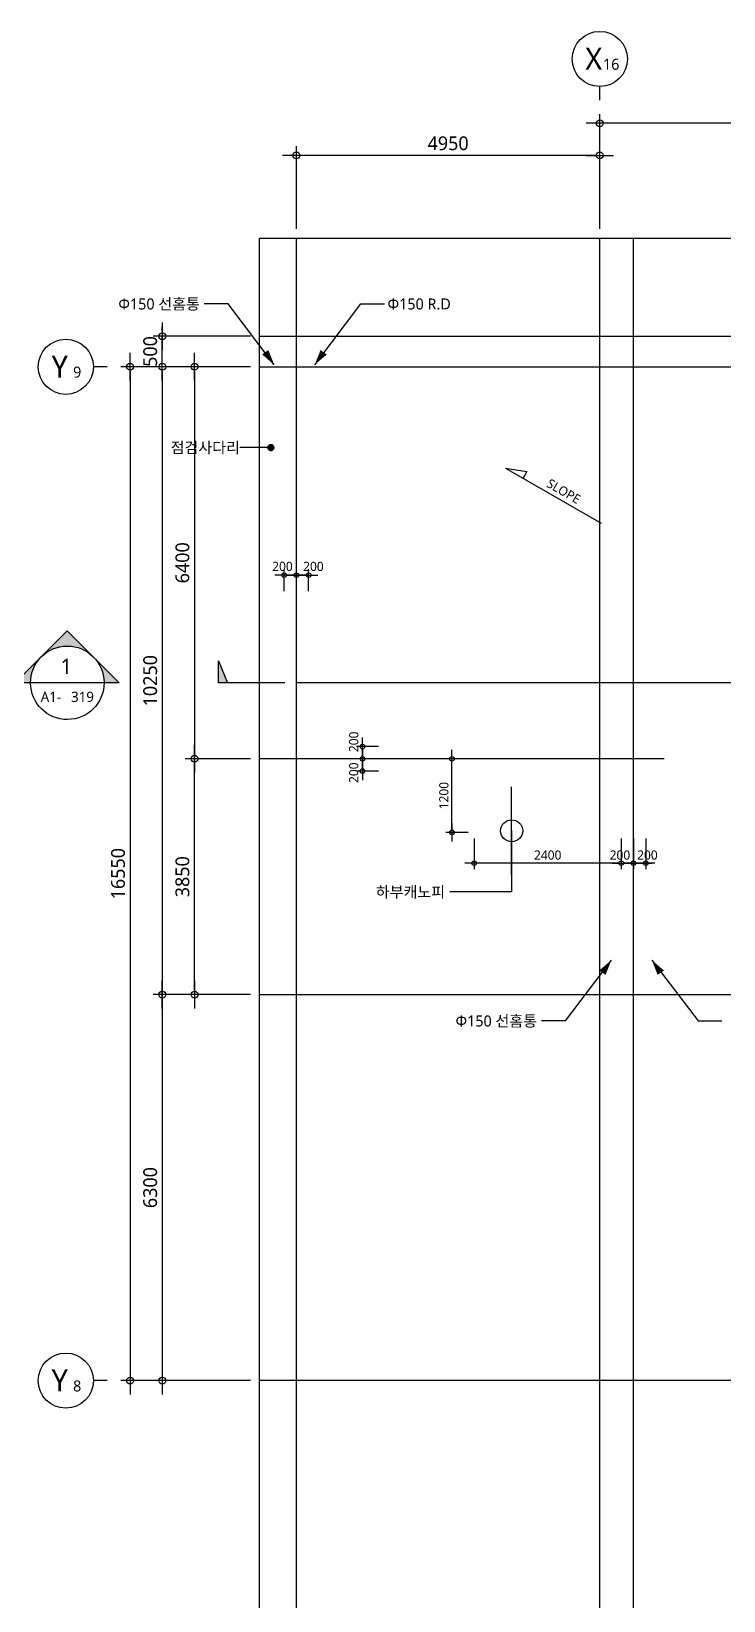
# Model space of a CAD drawing. Header units: millimetres. Extents: x -65167 to 413267, y -17142 to 66587.
# Drawn here: x 212965 to 224257, y 15596 to 41213 of the extents above; entities that cross this region are included whole.
import ezdxf
from ezdxf.enums import TextEntityAlignment as Align

# ---------------------------------------------------------------- set-up
doc = ezdxf.new("R2010")
doc.units = ezdxf.units.MM
doc.header["$LTSCALE"] = 75
doc.header["$MEASUREMENT"] = 0
doc.header["$PDSIZE"] = -10
doc.linetypes.add('CENTER', pattern=[2, 1.25, -0.25, 0.25, -0.25])
doc.layers.get('0').update_dxf_attribs({"linetype": 'CONTINUOUS'})
doc.layers.get('Defpoints').update_dxf_attribs({"color": 171, "linetype": 'CONTINUOUS'})
for name, color, linetype in [('CEN(ST)', 1, 'CENTER'), ('LED', 7, 'CONTINUOUS'), ('NDIM', 7, 'CONTINUOUS'), ('SYM', 7, 'CONTINUOUS'), ('SYM(AXIS)', 7, 'CONTINUOUS'), ('TEXT', 3, 'CONTINUOUS'), ('TEXT(AXIS)', 2, 'CONTINUOUS'), ('TEXT(MIN)', 7, 'CONTINUOUS')]:
    doc.layers.add(name, color=color, linetype=linetype)
doc.styles.add('CGS', font='cgse', dxfattribs={"bigfont": 'cgs'})
doc.styles.add('나눔바른고딕', font='NanumBarunGothic.ttf')
doc.dimstyles.new('NDIM 1200', dxfattribs={"dimscale": 75, "dimtxt": 3, "dimasz": 1, "dimexe": 2, "dimexo": 2, "dimgap": 1, "dimtad": 1, "dimdec": 0, "dimdsep": 46, "dimtxsty": 'CGS', "dimblk": 'DOT0', "dimcen": 1, "dimdle": 8, "dimclrd": 256, "dimclre": 256, "dimclrt": 256, "dimadec": 0, "dimazin": 0, "dimtfac": 1, "dimtdec": 0, "dimtix": 1, "dimtmove": 2, "dimatfit": 3, "dimldrblk": 'DOT0', "dimfxl": 1, "dimtolj": 1, "dimtzin": 0, "dimlwd": -1, "dimlwe": -1, "dimarcsym": 0})

# ---------------------------------------------------------------- blocks, each defined once
blk = doc.blocks.new('DOT0')
blk.add_line((-3, 0), (3, 0))
at = {"color": 6}
blk.add_circle((0, 0), 0.75, dxfattribs=at)
blk = doc.blocks.new('*D87')
at = {"layer": 'Defpoints', "color": 0, "ltscale": 0.4, "transparency": 16777216}
for p in [(222238, 39713), (222238, 37838), (233238, 37838)]:
    blk.add_point(p, dxfattribs=at)
at = {"layer": 'NDIM', "ltscale": 0.4, "transparency": 16777216}
for p, q in [((222238, 37988), (222238, 39863)), ((233163, 39713), (222313, 39713)), ((233238, 37988), (233238, 39863))]:
    blk.add_line(p, q, dxfattribs=at)
at = {"layer": 'NDIM', "ltscale": 0.4, "transparency": 16777216, "xscale": 75, "yscale": 75, "zscale": 75, "rotation": 180}
blk.add_blockref('DOT0', (222238, 39713), dxfattribs=at)
at = {"layer": 'NDIM', "ltscale": 0.4, "transparency": 16777216, "xscale": 75, "yscale": 75, "zscale": 75}
blk.add_blockref('DOT0', (233238, 39713), dxfattribs=at)
at = {"layer": 'NDIM', "ltscale": 0.4, "transparency": 16777216, "insert": (227738, 39910), "char_height": 225, "attachment_point": 5, "style": '나눔바른고딕'}
blk.add_mtext('\\A1;11000', dxfattribs=at)
blk = doc.blocks.new('A$C2F20087E')
at = {"layer": 'SYM(AXIS)'}
blk.add_line((600, 0), (600, 300), dxfattribs=at)
blk.add_circle((600, 900), 600, dxfattribs=at)
blk = doc.blocks.new('*D88')
at = {"layer": 'Defpoints', "color": 0, "ltscale": 0.4, "transparency": 16777216}
for p in [(216688, 35738), (214576, 19188), (216688, 19188)]:
    blk.add_point(p, dxfattribs=at)
at = {"layer": 'NDIM', "ltscale": 0.4, "transparency": 16777216}
for p, q in [((216538, 35738), (214426, 35738)), ((214576, 35663), (214576, 19263)), ((216538, 19188), (214426, 19188))]:
    blk.add_line(p, q, dxfattribs=at)
at = {"layer": 'NDIM', "ltscale": 0.4, "transparency": 16777216, "xscale": 75, "yscale": 75, "zscale": 75}
for p, rotation in [((214576, 35738), 90), ((214576, 19188), 270)]:
    blk.add_blockref('DOT0', p, dxfattribs=dict(at, rotation=rotation))
at = {"layer": 'NDIM', "ltscale": 0.4, "transparency": 16777216, "insert": (214379, 27463), "char_height": 225, "attachment_point": 5, "rotation": 90, "style": '나눔바른고딕'}
blk.add_mtext('\\A1;16550', dxfattribs=at)
blk = doc.blocks.new('*D89')
at = {"layer": 'Defpoints', "color": 0, "ltscale": 0.4, "transparency": 16777216}
for p in [(216688, 35738), (215101, 25488), (216688, 25488)]:
    blk.add_point(p, dxfattribs=at)
at = {"layer": 'NDIM', "ltscale": 0.4, "transparency": 16777216}
for p, q in [((216538, 35738), (214951, 35738)), ((215101, 35663), (215101, 25563)), ((216538, 25488), (214951, 25488))]:
    blk.add_line(p, q, dxfattribs=at)
at = {"layer": 'NDIM', "ltscale": 0.4, "transparency": 16777216, "xscale": 75, "yscale": 75, "zscale": 75}
for p, rotation in [((215101, 35738), 90), ((215101, 25488), 270)]:
    blk.add_blockref('DOT0', p, dxfattribs=dict(at, rotation=rotation))
at = {"layer": 'NDIM', "ltscale": 0.4, "transparency": 16777216, "insert": (214904, 30613), "char_height": 225, "attachment_point": 5, "rotation": 90, "style": '나눔바른고딕'}
blk.add_mtext('\\A1;10250', dxfattribs=at)
blk = doc.blocks.new('*D92')
at = {"layer": 'Defpoints', "color": 0, "ltscale": 0.4, "transparency": 16777216}
for p in [(216688, 25488), (215101, 19188), (216688, 19188)]:
    blk.add_point(p, dxfattribs=at)
at = {"layer": 'NDIM', "ltscale": 0.4, "transparency": 16777216}
for p, q in [((216538, 25488), (214951, 25488)), ((215101, 25413), (215101, 19263)), ((216538, 19188), (214951, 19188))]:
    blk.add_line(p, q, dxfattribs=at)
at = {"layer": 'NDIM', "ltscale": 0.4, "transparency": 16777216, "xscale": 75, "yscale": 75, "zscale": 75}
for p, rotation in [((215101, 25488), 90), ((215101, 19188), 270)]:
    blk.add_blockref('DOT0', p, dxfattribs=dict(at, rotation=rotation))
at = {"layer": 'NDIM', "ltscale": 0.4, "transparency": 16777216, "insert": (214904, 22338), "char_height": 225, "attachment_point": 5, "rotation": 90, "style": '나눔바른고딕'}
blk.add_mtext('\\A1;6300', dxfattribs=at)
blk = doc.blocks.new('*D374')
at = {"layer": 'Defpoints', "color": 0, "ltscale": 0.4, "transparency": 16777216}
for p in [(215101, 36237), (216688, 36237), (216688, 35738)]:
    blk.add_point(p, dxfattribs=at)
at = {"layer": 'NDIM', "ltscale": 0.4, "transparency": 16777216}
for p, q in [((215101, 36312), (215101, 36387)), ((216538, 36237), (214951, 36237)), ((215101, 35738), (215101, 36237)), ((216538, 35738), (214951, 35738)), ((215101, 35663), (215101, 35588))]:
    blk.add_line(p, q, dxfattribs=at)
at = {"layer": 'NDIM', "ltscale": 0.4, "transparency": 16777216, "xscale": 75, "yscale": 75, "zscale": 75}
for p, rotation in [((215101, 36237), 270), ((215101, 35738), 90)]:
    blk.add_blockref('DOT0', p, dxfattribs=dict(at, rotation=rotation))
at = {"layer": 'NDIM', "ltscale": 0.4, "transparency": 16777216, "insert": (214904, 35987), "char_height": 225, "attachment_point": 5, "rotation": 90, "style": '나눔바른고딕'}
blk.add_mtext('\\A1;500', dxfattribs=at)
blk = doc.blocks.new('*D414')
at = {"layer": 'Defpoints', "color": 0, "ltscale": 0.4, "transparency": 16777216}
for p in [(216688, 35738), (215626, 29338), (216688, 29338)]:
    blk.add_point(p, dxfattribs=at)
at = {"layer": 'NDIM', "ltscale": 0.4, "transparency": 16777216}
for p, q in [((216538, 35738), (215476, 35738)), ((215626, 35663), (215626, 29413)), ((216538, 29338), (215476, 29338))]:
    blk.add_line(p, q, dxfattribs=at)
at = {"layer": 'NDIM', "ltscale": 0.4, "transparency": 16777216, "xscale": 75, "yscale": 75, "zscale": 75}
for p, rotation in [((215626, 35738), 90), ((215626, 29338), 270)]:
    blk.add_blockref('DOT0', p, dxfattribs=dict(at, rotation=rotation))
at = {"layer": 'NDIM', "ltscale": 0.4, "transparency": 16777216, "insert": (215429, 32538), "char_height": 225, "attachment_point": 5, "rotation": 90, "style": '나눔바른고딕'}
blk.add_mtext('\\A1;6400', dxfattribs=at)
blk = doc.blocks.new('*D415')
at = {"layer": 'Defpoints', "color": 0, "ltscale": 0.4, "transparency": 16777216}
for p in [(215626, 29338), (216688, 29338), (216688, 25488)]:
    blk.add_point(p, dxfattribs=at)
at = {"layer": 'NDIM', "ltscale": 0.4, "transparency": 16777216}
for p, q in [((216538, 29338), (215476, 29338)), ((215626, 25563), (215626, 29263)), ((216538, 25488), (215476, 25488))]:
    blk.add_line(p, q, dxfattribs=at)
at = {"layer": 'NDIM', "ltscale": 0.4, "transparency": 16777216, "xscale": 75, "yscale": 75, "zscale": 75}
for p, rotation in [((215626, 29338), 90), ((215626, 25488), 270)]:
    blk.add_blockref('DOT0', p, dxfattribs=dict(at, rotation=rotation))
at = {"layer": 'NDIM', "ltscale": 0.4, "transparency": 16777216, "insert": (215429, 27413), "char_height": 225, "attachment_point": 5, "rotation": 90, "style": '나눔바른고딕'}
blk.add_mtext('\\A1;3850', dxfattribs=at)
blk = doc.blocks.new('*D416')
at = {"layer": 'Defpoints', "color": 0, "ltscale": 0.4, "transparency": 16777216}
for p in [(217288, 39188), (217288, 37838), (222238, 37838)]:
    blk.add_point(p, dxfattribs=at)
at = {"layer": 'NDIM', "ltscale": 0.4, "transparency": 16777216}
for p, q in [((217288, 37988), (217288, 39338)), ((222238, 37988), (222238, 39338)), ((222163, 39188), (217363, 39188))]:
    blk.add_line(p, q, dxfattribs=at)
at = {"layer": 'NDIM', "ltscale": 0.4, "transparency": 16777216, "xscale": 75, "yscale": 75, "zscale": 75, "rotation": 180}
blk.add_blockref('DOT0', (217288, 39188), dxfattribs=at)
at = {"layer": 'NDIM', "ltscale": 0.4, "transparency": 16777216, "xscale": 75, "yscale": 75, "zscale": 75}
blk.add_blockref('DOT0', (222238, 39188), dxfattribs=at)
at = {"layer": 'NDIM', "ltscale": 0.4, "transparency": 16777216, "insert": (219763, 39385), "char_height": 225, "attachment_point": 5, "style": '나눔바른고딕'}
blk.add_mtext('\\A1;4950', dxfattribs=at)
blk = doc.blocks.new('*D417')
at = {"layer": 'Defpoints', "color": 0, "ltscale": 0.4, "transparency": 16777216}
for p in [(218367, 29538), (218727, 29538), (218727, 29338)]:
    blk.add_point(p, dxfattribs=at)
at = {"layer": 'NDIM', "ltscale": 0.4, "transparency": 16777216}
for p, q in [((218627, 29538), (218267, 29538)), ((218367, 29388), (218367, 29488)), ((218627, 29338), (218267, 29338))]:
    blk.add_line(p, q, dxfattribs=at)
at = {"layer": 'NDIM', "ltscale": 0.4, "transparency": 16777216, "xscale": 50, "yscale": 50, "zscale": 50}
for p, rotation in [((218367, 29538), 90), ((218367, 29338), 270)]:
    blk.add_blockref('DOT0', p, dxfattribs=dict(at, rotation=rotation))
at = {"layer": 'NDIM', "ltscale": 0.4, "transparency": 16777216, "insert": (218224, 29615), "char_height": 150, "attachment_point": 5, "rotation": 90, "style": '나눔바른고딕'}
blk.add_mtext('\\A1;200', dxfattribs=at)
blk = doc.blocks.new('*D418')
at = {"layer": 'Defpoints', "color": 0, "ltscale": 0.4, "transparency": 16777216}
for p in [(218727, 29338), (218367, 29138), (218727, 29138)]:
    blk.add_point(p, dxfattribs=at)
at = {"layer": 'NDIM', "ltscale": 0.4, "transparency": 16777216}
for p, q in [((218627, 29338), (218267, 29338)), ((218367, 29288), (218367, 29188)), ((218627, 29138), (218267, 29138))]:
    blk.add_line(p, q, dxfattribs=at)
at = {"layer": 'NDIM', "ltscale": 0.4, "transparency": 16777216, "xscale": 50, "yscale": 50, "zscale": 50}
for p, rotation in [((218367, 29338), 90), ((218367, 29138), 270)]:
    blk.add_blockref('DOT0', p, dxfattribs=dict(at, rotation=rotation))
at = {"layer": 'NDIM', "ltscale": 0.4, "transparency": 16777216, "insert": (218224, 29111), "char_height": 150, "attachment_point": 5, "rotation": 90, "style": '나눔바른고딕'}
blk.add_mtext('\\A1;200', dxfattribs=at)
blk = doc.blocks.new('A$C002E7D50')
at = {"layer": 'SYM'}
for p, q in [((7200, 0), (0, 0)), ((7200, 0), (5878, 499)), ((5878, 499), (5878, 0))]:
    blk.add_line(p, q, dxfattribs=at)
blk = doc.blocks.new('*D955')
at = {"layer": 'Defpoints', "color": 0, "ltscale": 0.4, "transparency": 16777216}
for p in [(217488, 32336), (217288, 31976), (217488, 31976)]:
    blk.add_point(p, dxfattribs=at)
at = {"layer": 'NDIM', "ltscale": 0.4, "transparency": 16777216}
for p, q in [((217288, 32076), (217288, 32436)), ((217338, 32336), (217438, 32336)), ((217488, 32076), (217488, 32436))]:
    blk.add_line(p, q, dxfattribs=at)
at = {"layer": 'NDIM', "ltscale": 0.4, "transparency": 16777216, "xscale": 50, "yscale": 50, "zscale": 50, "rotation": 180}
blk.add_blockref('DOT0', (217288, 32336), dxfattribs=at)
at = {"layer": 'NDIM', "ltscale": 0.4, "transparency": 16777216, "xscale": 50, "yscale": 50, "zscale": 50}
blk.add_blockref('DOT0', (217488, 32336), dxfattribs=at)
at = {"layer": 'NDIM', "ltscale": 0.4, "transparency": 16777216, "insert": (217566, 32478), "char_height": 150, "attachment_point": 5, "style": '나눔바른고딕'}
blk.add_mtext('\\A1;200', dxfattribs=at)
blk = doc.blocks.new('*D956')
at = {"layer": 'Defpoints', "color": 0, "ltscale": 0.4, "transparency": 16777216}
for p in [(217088, 32336), (217088, 31976), (217288, 31976)]:
    blk.add_point(p, dxfattribs=at)
at = {"layer": 'NDIM', "ltscale": 0.4, "transparency": 16777216}
for p, q in [((217088, 32076), (217088, 32436)), ((217238, 32336), (217138, 32336)), ((217288, 32076), (217288, 32436))]:
    blk.add_line(p, q, dxfattribs=at)
at = {"layer": 'NDIM', "ltscale": 0.4, "transparency": 16777216, "xscale": 50, "yscale": 50, "zscale": 50, "rotation": 180}
blk.add_blockref('DOT0', (217088, 32336), dxfattribs=at)
at = {"layer": 'NDIM', "ltscale": 0.4, "transparency": 16777216, "xscale": 50, "yscale": 50, "zscale": 50}
blk.add_blockref('DOT0', (217288, 32336), dxfattribs=at)
at = {"layer": 'NDIM', "ltscale": 0.4, "transparency": 16777216, "insert": (217061, 32478), "char_height": 150, "attachment_point": 5, "style": '나눔바른고딕'}
blk.add_mtext('\\A1;200', dxfattribs=at)
blk = doc.blocks.new('*D965')
at = {"layer": 'Defpoints', "color": 0, "ltscale": 0.4, "transparency": 16777216}
for p in [(219825, 29337), (220188, 29337), (220188, 28137)]:
    blk.add_point(p, dxfattribs=at)
at = {"layer": 'NDIM', "ltscale": 0.4, "transparency": 16777216}
for p, q in [((220088, 29337), (219725, 29337)), ((219825, 28187), (219825, 29287)), ((220088, 28137), (219725, 28137))]:
    blk.add_line(p, q, dxfattribs=at)
at = {"layer": 'NDIM', "ltscale": 0.4, "transparency": 16777216, "xscale": 50, "yscale": 50, "zscale": 50}
for p, rotation in [((219825, 29337), 90), ((219825, 28137), 270)]:
    blk.add_blockref('DOT0', p, dxfattribs=dict(at, rotation=rotation))
at = {"layer": 'NDIM', "ltscale": 0.4, "transparency": 16777216, "insert": (219694, 28737), "char_height": 150, "attachment_point": 5, "rotation": 90, "style": '나눔바른고딕'}
blk.add_mtext('\\A1;1200', dxfattribs=at)
blk = doc.blocks.new('*D966')
at = {"layer": 'Defpoints', "color": 0, "ltscale": 0.4, "transparency": 16777216}
for p in [(220188, 28137), (222588, 28137), (220188, 27635)]:
    blk.add_point(p, dxfattribs=at)
at = {"layer": 'NDIM', "ltscale": 0.4, "transparency": 16777216}
for p, q in [((220188, 28037), (220188, 27535)), ((222588, 28037), (222588, 27535)), ((222538, 27635), (220238, 27635))]:
    blk.add_line(p, q, dxfattribs=at)
at = {"layer": 'NDIM', "ltscale": 0.4, "transparency": 16777216, "xscale": 50, "yscale": 50, "zscale": 50, "rotation": 180}
blk.add_blockref('DOT0', (220188, 27635), dxfattribs=at)
at = {"layer": 'NDIM', "ltscale": 0.4, "transparency": 16777216, "xscale": 50, "yscale": 50, "zscale": 50}
blk.add_blockref('DOT0', (222588, 27635), dxfattribs=at)
at = {"layer": 'NDIM', "ltscale": 0.4, "transparency": 16777216, "insert": (221388, 27766), "char_height": 150, "attachment_point": 5, "style": '나눔바른고딕'}
blk.add_mtext('\\A1;2400', dxfattribs=at)
blk = doc.blocks.new('*D967')
at = {"layer": 'Defpoints', "color": 0, "ltscale": 0.4, "transparency": 16777216}
for p in [(222588, 28137), (222788, 28137), (222788, 27635)]:
    blk.add_point(p, dxfattribs=at)
at = {"layer": 'NDIM', "ltscale": 0.4, "transparency": 16777216}
for p, q in [((222588, 28037), (222588, 27535)), ((222788, 28037), (222788, 27535)), ((222538, 27635), (222488, 27635)), ((222588, 27635), (222788, 27635)), ((222838, 27635), (222888, 27635))]:
    blk.add_line(p, q, dxfattribs=at)
at = {"layer": 'NDIM', "ltscale": 0.4, "transparency": 16777216, "xscale": 50, "yscale": 50, "zscale": 50}
blk.add_blockref('DOT0', (222588, 27635), dxfattribs=at)
at = {"layer": 'NDIM', "ltscale": 0.4, "transparency": 16777216, "xscale": 50, "yscale": 50, "zscale": 50, "rotation": 180}
blk.add_blockref('DOT0', (222788, 27635), dxfattribs=at)
at = {"layer": 'NDIM', "ltscale": 0.4, "transparency": 16777216, "insert": (222566, 27766), "char_height": 150, "attachment_point": 5, "style": '나눔바른고딕'}
blk.add_mtext('\\A1;200', dxfattribs=at)
blk = doc.blocks.new('*D968')
at = {"layer": 'Defpoints', "color": 0, "ltscale": 0.4, "transparency": 16777216}
for p in [(222788, 28137), (222988, 28137), (222988, 27635)]:
    blk.add_point(p, dxfattribs=at)
at = {"layer": 'NDIM', "ltscale": 0.4, "transparency": 16777216}
for p, q in [((222788, 28037), (222788, 27535)), ((222988, 28037), (222988, 27535)), ((222738, 27635), (222688, 27635)), ((222788, 27635), (222988, 27635)), ((223038, 27635), (223088, 27635))]:
    blk.add_line(p, q, dxfattribs=at)
at = {"layer": 'NDIM', "ltscale": 0.4, "transparency": 16777216, "xscale": 50, "yscale": 50, "zscale": 50}
blk.add_blockref('DOT0', (222788, 27635), dxfattribs=at)
at = {"layer": 'NDIM', "ltscale": 0.4, "transparency": 16777216, "xscale": 50, "yscale": 50, "zscale": 50, "rotation": 180}
blk.add_blockref('DOT0', (222988, 27635), dxfattribs=at)
at = {"layer": 'NDIM', "ltscale": 0.4, "transparency": 16777216, "insert": (223014, 27766), "char_height": 150, "attachment_point": 5, "style": '나눔바른고딕'}
blk.add_mtext('\\A1;200', dxfattribs=at)
blk = doc.blocks.new('GHYY')
at = {"layer": 'SYM'}
h = blk.add_hatch(color=256, dxfattribs=at)
h.paths.add_polyline_path([(84619, 12081), (84195, 11656, -0.414214), (85043, 11656)])
h.paths.add_polyline_path([(84195, 11656), (83771, 11232), (84019, 11232, -0.198912)])
h.paths.add_polyline_path([(85043, 11656, -0.198912), (85219, 11232), (85468, 11232)])
for p, q in [((83771, 11232), (84619, 12081)), ((85468, 11232), (84619, 12081)), ((83771, 11232), (84019, 11232)), ((84019, 11232), (85219, 11232)), ((85219, 11232), (86779, 11232)), ((87079, 11232), (87379, 11232))]:
    blk.add_line(p, q, dxfattribs=at)
blk.add_arc((84619, 11232), 600, 0, 359.5643, dxfattribs=at)
blk = doc.blocks.new('A$C1AFB1B41')
at = {"layer": 'SYM'}
blk.add_hatch(color=256, dxfattribs=at).paths.add_polyline_path([(2000, 500), (1800, 0), (2000, 0)])
for p, q in [((2000, 500), (1800, 0)), ((2000, 0), (2000, 500)), ((0, 0), (250, 0)), ((500, 0), (2000, 0))]:
    blk.add_line(p, q, dxfattribs=at)

msp = doc.modelspace()

# ---------------------------------------------------------------- linework, layer by layer
at = {"layer": 'CEN(ST)', "ltscale": 10000}
for p, q in [((217287.8, 6362.5), (217287.8, 37837.5)), ((222237.8, 6362.5), (222237.8, 37837.5)), ((222787.8, 6362.5), (222787.8, 37837.5)), ((216687.8, 36237.5), (238256.2, 36237.5)), ((216687.8, 35737.5), (238256.2, 35737.5)), ((223287.8, 29337.5), (216687.8, 29337.5)), ((238256.2, 25487.5), (216687.8, 25487.5)), ((237687.8, 19187.5), (216687.8, 19187.5))]:
    msp.add_line(p, q, dxfattribs=at)
at = {"layer": 'Defpoints'}
msp.add_line((235626.8, 30579.1), (217459.8, 30579.1), dxfattribs=at)
at = {"layer": 'Defpoints', "ltscale": 10000}
msp.add_lwpolyline([(237687.8, 6362.5), (216687.8, 6362.5), (216687.8, 37837.5), (237687.8, 37837.5)], close=True, dxfattribs=at)
at = {"layer": 'LED'}
for points in [[(216925.3, 35771.2), (216172.5, 36762.8), (215786.1, 36762.8)], [(217587.8, 35771.2), (218340.6, 36762.8), (218727, 36762.8)], [(222425.3, 26050), (221672.5, 25058.4), (221286.1, 25058.4)], [(223087.8, 26050), (223840.6, 25058.4), (224227, 25058.4)]]:
    msp.add_lwpolyline(points, dxfattribs=at)
for points in [[(216925.3, 35771.2), (216729.2, 35938.5), (216831, 36011.1)], [(217587.8, 35771.2), (217783.8, 35938.5), (217682, 36011.1)], [(222425.3, 26050), (222229.2, 25882.7), (222331, 25810.2)], [(223087.8, 26050), (223283.8, 25882.7), (223182, 25810.2)]]:
    msp.add_solid(points, dxfattribs=at)

# ---------------------------------------------------------------- block references
at = {"xscale": 0.75, "yscale": 0.75, "zscale": 0.75}
msp.add_blockref('A$C2F20087E', (221787.8, 40087.5), dxfattribs=at)
for name, p, xscale, yscale, zscale, rotation in [('A$C2F20087E', (214201.3, 35287.5), 0.75, 0.75, 0.75, 89.99999999999932), ('A$C002E7D50', (222259.9, 33184.8), -0.25, 0.25, 0.25, 329.9999999999996), ('A$C2F20087E', (214201.3, 18737.5), 0.75, 0.75, 0.75, 89.99999999999932)]:
    msp.add_blockref(name, p, dxfattribs=dict(xscale=xscale, yscale=yscale, zscale=zscale, rotation=rotation))
at = {"xscale": -1}
msp.add_blockref('GHYY', (298170.1, 19347.1), dxfattribs=at)
at = {"layer": 'SYM', "xscale": -0.7200000000000014, "yscale": 0.7200000000000014, "zscale": 0.7200000000000014}
msp.add_blockref('A$C1AFB1B41', (217459.8, 30579.1), dxfattribs=at)

# ---------------------------------------------------------------- texts
at = {"layer": 'TEXT', "style": '나눔바른고딕'}
msp.add_text('1', height=250, rotation=360, dxfattribs=at).set_placement((213440.4, 30721.8))
for s, p in [('A1-', (213116.9, 30266.4)), ('319', (213612.6, 30266.5))]:
    msp.add_text(s, height=166.67, dxfattribs=at).set_placement(p)
at = {"layer": 'TEXT(AXIS)', "style": '나눔바른고딕'}
for s, height, p in [('X', 360, (222139, 40765.5)), ('16', 180, (222423.5, 40675.5)), ('Y', 360, (213427.6, 35740.5)), ('9', 180, (213712, 35650.5)), ('Y', 360, (213427.6, 19190.5)), ('8', 180, (213712, 19100.5))]:
    msp.add_text(s, height=height, dxfattribs=at).set_placement(p, align=Align.MIDDLE)
at = {"layer": 'TEXT(MIN)', "style": '나눔바른고딕'}
for s, p in [('Φ150 선홈통', (215713.5, 36762.8)), ('점검사다리', (216366.4, 34418.6)), ('하부캐노피', (219713.7, 27164)), ('Φ150 선홈통', (221213.5, 25058.4))]:
    msp.add_text(s, height=180, dxfattribs=at).set_placement(p, align=Align.MIDDLE_RIGHT)
msp.add_text('Φ150 R.D', height=180, dxfattribs=at).set_placement((218775.4, 36762.8), align=Align.MIDDLE_LEFT)
msp.add_text('SLOPE', height=150, rotation=330, dxfattribs=at).set_placement((221393.7, 33852.9), align=Align.MIDDLE_LEFT)

# ---------------------------------------------------------------- dimensions: what is measured, and where the dimension line sits
at = {"layer": 'NDIM', "ltscale": 0.4}
for base, p1, p2, angle, override, picture, middle in [((222237.8, 39712.5), (233237.8, 37837.5), (222237.8, 37837.5), 180, {"dimtxsty": '나눔바른고딕'}, '*D87', (227737.8, 39909.7)), ((217287.8, 39187.5), (222237.8, 37837.5), (217287.8, 37837.5), 180, {"dimtxsty": '나눔바른고딕'}, '*D416', (219762.8, 39384.8)), ((215101.3, 36237.5), (216687.8, 35737.5), (216687.8, 36237.5), 90, {"dimtxsty": '나눔바른고딕'}, '*D374', (214904.1, 35987.5)), ((214576.3, 19187.5), (216687.8, 35737.5), (216687.8, 19187.5), 270, {"dimtxsty": '나눔바른고딕'}, '*D88', (214379, 27462.5)), ((215101.3, 25487.5), (216687.8, 35737.5), (216687.8, 25487.5), 270, {"dimtxsty": '나눔바른고딕'}, '*D89', (214904.1, 30612.5)), ((215626.3, 29337.5), (216687.8, 35737.5), (216687.8, 29337.5), 270, {"dimtxsty": '나눔바른고딕'}, '*D414', (215429, 32537.5)), ((215626.3, 29337.5), (216687.8, 25487.5), (216687.8, 29337.5), 90, {"dimtxsty": '나눔바른고딕'}, '*D415', (215429, 27412.5)), ((219825.1, 29337.5), (220187.8, 28137.5), (220187.8, 29337.5), 90, {"dimscale": 50, "dimtxsty": '나눔바른고딕'}, '*D965', (219693.6, 28737.5)), ((220187.8, 27635), (222587.8, 28137.5), (220187.8, 28137.5), 180, {"dimscale": 50, "dimtxsty": '나눔바른고딕'}, '*D966', (221387.8, 27766.4)), ((215101.3, 19187.5), (216687.8, 25487.5), (216687.8, 19187.5), 270, {"dimtxsty": '나눔바른고딕'}, '*D92', (214904, 22337.5))]:
    dim = msp.add_linear_dim(base=base, p1=p1, p2=p2, angle=angle, dimstyle='NDIM 1200', override=override, dxfattribs=at)
    dim.commit()
    dim.dimension.update_dxf_attribs({"geometry": picture, "text_midpoint": middle})
for base, p1, p2, angle, picture, middle in [((217087.8, 32335.5), (217287.8, 31975.7), (217087.8, 31975.7), 180, '*D956', (217060.8, 32478.3)), ((218367.1, 29537.5), (218727, 29337.5), (218727, 29537.5), 90, '*D417', (218224.3, 29615.5)), ((218367.1, 29137.5), (218727, 29337.5), (218727, 29137.5), 270, '*D418', (218224.3, 29110.5))]:
    dim = msp.add_linear_dim(base=base, p1=p1, p2=p2, angle=angle, dimstyle='NDIM 1200', override={"dimscale": 50, "dimtxsty": '나눔바른고딕'}, dxfattribs=at)
    dim.commit()
    dim.dimension.update_dxf_attribs({"geometry": picture, "text_midpoint": middle, "dimtype": 160})
for base, p1, p2, picture, middle in [((217487.8, 32335.5), (217287.8, 31975.7), (217487.8, 31975.7), '*D955', (217565.8, 32478.3)), ((222787.8, 27635), (222587.8, 28137.5), (222787.8, 28137.5), '*D967', (222565.7, 27766.4)), ((222987.8, 27635), (222787.8, 28137.5), (222987.8, 28137.5), '*D968', (223013.5, 27766.4))]:
    dim = msp.add_linear_dim(base=base, p1=p1, p2=p2, dimstyle='NDIM 1200', override={"dimscale": 50, "dimtxsty": '나눔바른고딕'}, dxfattribs=at)
    dim.commit()
    dim.dimension.update_dxf_attribs({"geometry": picture, "text_midpoint": middle, "dimtype": 160})

# ---------------------------------------------------------------- leaders
at = {"layer": 'NDIM', "ltscale": 10000}
for points, override in [([(216871.8, 34418.6), (216366.4, 34418.6)], {"dimscale": 120, "dimasz": 1, "dimgap": 1, "dimtad": 0, "dimldrblk": 'Dot'}), ([(220799.4, 28162.6), (220799.4, 27164), (219789.4, 27164)], {"dimscale": 120, "dimasz": 2, "dimtad": 0})]:
    msp.add_leader(points, dimstyle='NDIM 1200', override=override, dxfattribs=at)

doc.saveas('drawing.dxf')
